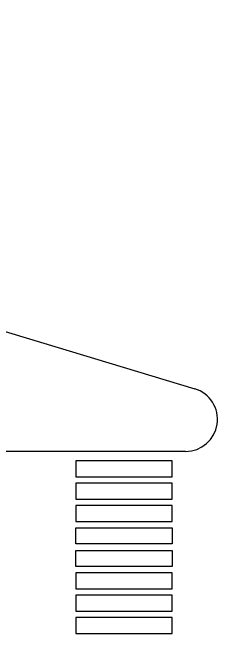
# Model space of a CAD drawing. Header units: inches. Extents: x -309 to 190, y -1585 to -1350.
# Drawn here: x -236.07 to -229.67, y -1369.53 to -1350.11 of the extents above; entities that cross this region are included whole.
import ezdxf

# ---------------------------------------------------------------- set-up
doc = ezdxf.new("R2010")
doc.units = ezdxf.units.IN
doc.header["$MEASUREMENT"] = 0
doc.layers.get('0').update_dxf_attribs({"color": 9, "linetype": 'CONTINUOUS'})
doc.layers.add('CARP', color=9, linetype='CONTINUOUS')

msp = doc.modelspace()

# ---------------------------------------------------------------- linework, layer by layer
for points in [[(-234.092, -1364.125), (-234.092, -1364.625), (-231.092, -1364.625), (-231.092, -1364.125)], [(-234.092, -1364.825), (-234.092, -1365.325), (-231.092, -1365.325), (-231.092, -1364.825)], [(-234.092, -1365.525), (-234.092, -1366.025), (-231.092, -1366.025), (-231.092, -1365.525)], [(-234.092, -1366.725), (-234.092, -1366.225), (-231.092, -1366.225), (-231.092, -1366.725)], [(-234.092, -1367.425), (-234.092, -1366.925), (-231.092, -1366.925), (-231.092, -1367.425)], [(-234.092, -1367.625), (-234.092, -1368.125), (-231.092, -1368.125), (-231.092, -1367.625)], [(-234.092, -1368.325), (-234.092, -1368.825), (-231.092, -1368.825), (-231.092, -1368.325)], [(-234.092, -1369.025), (-234.092, -1369.525), (-231.092, -1369.525), (-231.092, -1369.025)]]:
    msp.add_lwpolyline(points, close=True)
at = {"layer": 'CARP'}
for p, q in [((-269.279, -1350.11), (-230.382, -1361.874)), ((-230.671, -1363.831), (-308.933, -1363.831))]:
    msp.add_line(p, q, dxfattribs=at)
msp.add_arc((-230.671, -1362.831), 1, 270, 73.1721, dxfattribs=at)

doc.saveas('drawing.dxf')
